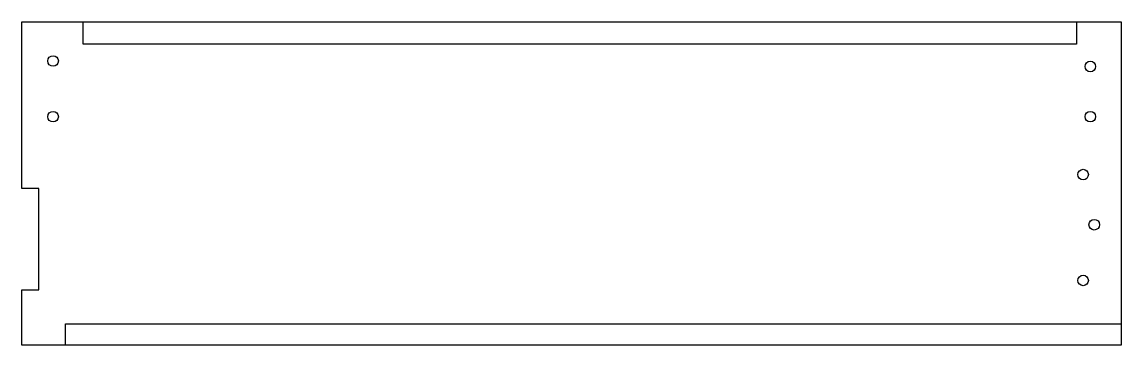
# Model space of a CAD drawing. Header units: inches. Extents: x 492 to 1478, y 377 to 667.
import ezdxf

# ---------------------------------------------------------------- set-up
doc = ezdxf.new("R2010")
doc.units = ezdxf.units.IN
doc.header["$MEASUREMENT"] = 0
for name, color, linetype in [('выборка 1 мм', 90, 'Continuous'), ('контур', 30, 'Continuous'), ('отверстия диам 9(5 глуб 9 мм', 50, 'Continuous')]:
    doc.layers.add(name, color=color, linetype=linetype)

msp = doc.modelspace()

# ---------------------------------------------------------------- linework, layer by layer
at = {"layer": 'выборка 1 мм', "color": 2}
for points in [[(1438.23, 646.72), (547.23, 646.72), (547.23, 666.72), (1438.23, 666.72)], [(531.23, 395.72), (1478.23, 395.72), (1478.23, 376.72), (531.23, 376.72)]]:
    msp.add_lwpolyline(points, close=True, dxfattribs=at)
at = {"layer": 'контур', "color": 4}
msp.add_lwpolyline([(492.23, 376.72), (492.23, 426.22), (507.23, 426.22), (507.23, 517.22), (492.23, 517.22), (492.23, 666.72), (1478.23, 666.72), (1478.23, 376.72)], close=True, dxfattribs=at)
at = {"layer": 'отверстия диам 9(5 глуб 9 мм', "color": 7, "ltscale": 0.1}
for centre in [(520.12, 631.71), (1450.73, 626.72), (520.12, 581.71), (1450.73, 581.72), (1444.23, 529.72), (1454.23, 484.72), (1444.23, 434.72)]:
    msp.add_circle(centre, 4.75, dxfattribs=at)

doc.saveas('drawing.dxf')
